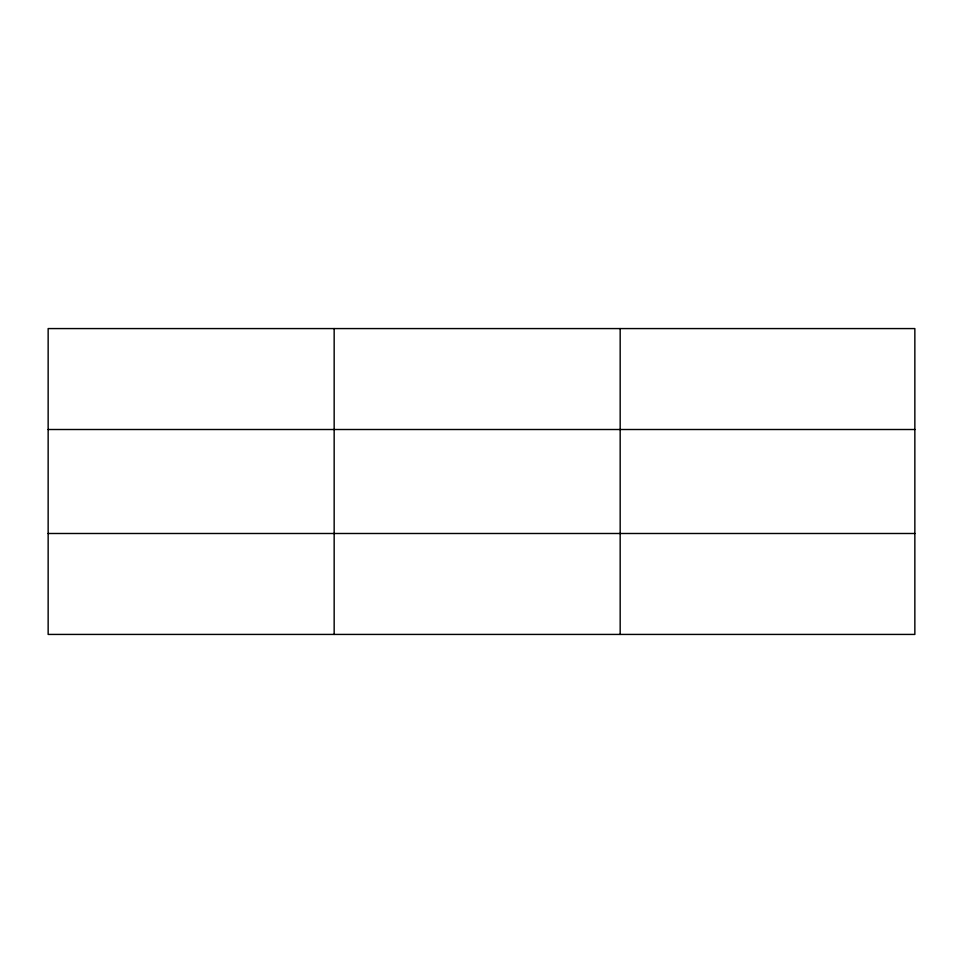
<?xml version="1.0" encoding="UTF-8"?>
<svg xmlns="http://www.w3.org/2000/svg" width="963" height="963" viewBox="0 0 963 963"><rect width="100%" height="100%" fill="white"/><g stroke="black" fill="none" stroke-linecap="round" stroke-linejoin="round"><path stroke-width="1.44" d="M334.161 328.576L334.161 634.424M620.172 328.576L620.172 634.424M914.85 429.51L914.85 328.576L48.15 328.576L48.15 634.424L914.85 634.424L914.85 429.51L48.15 429.51M48.15 533.49L914.85 533.49"/></g></svg>
